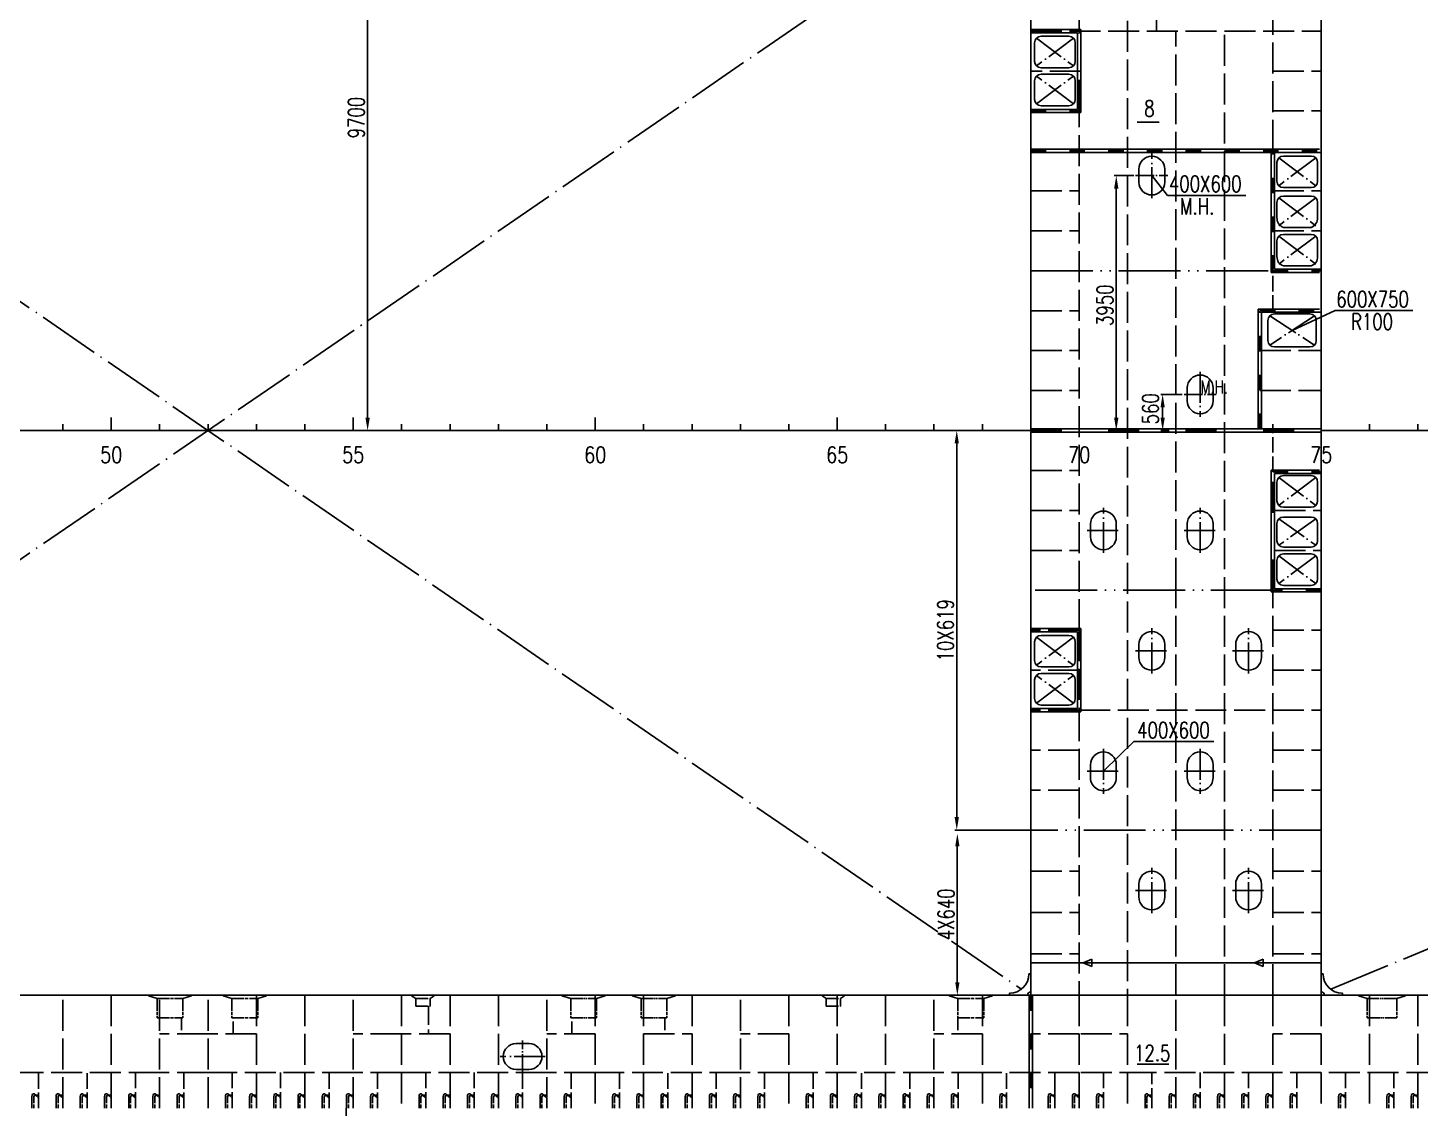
# Model space of a CAD drawing. Extents: x 415194 to 563994, y 453377 to 495577.
# Drawn here: x 459054 to 480630, y 468260 to 485000 of the extents above; entities that cross this region are included whole.
import ezdxf
from ezdxf.enums import TextEntityAlignment as Align

# ---------------------------------------------------------------- set-up
doc = ezdxf.new("R2010")
doc.units = 0
doc.header["$LTSCALE"] = 40
doc.header["$MEASUREMENT"] = 0
for name, pattern in [('ACAD_ISO02W100', [15, 12, -3]), ('ACAD_ISO03W100', [30, 12, -18]), ('ACAD_ISO04W100', [30.5, 24, -3, 0.5, -3]), ('ACAD_ISO05W100', [34, 24, -3, 0.5, -3, 0.5, -3])]:
    doc.linetypes.add(name, pattern=pattern)
doc.layers.get('0').update_dxf_attribs({"linetype": 'CONTINUOUS'})
doc.layers.get('DEFPOINTS').update_dxf_attribs({"linetype": 'CONTINUOUS'})
for name, color, linetype in [('C-CEN', 4, 'ACAD_ISO04W100'), ('C-CON', 4, 'CONTINUOUS'), ('C-DAS', 4, 'ACAD_ISO02W100'), ('FRAME', 7, 'CONTINUOUS'), ('Y-CON', 2, 'CONTINUOUS'), ('Y-DAS', 2, 'ACAD_ISO02W100'), ('Y-H', 2, 'ACAD_ISO03W100'), ('Y-PH', 2, 'ACAD_ISO05W100')]:
    doc.layers.add(name, color=color, linetype=linetype)
doc.styles.add('ROMANS', font='romans.shx', dxfattribs={"width": 0.75, "height": 250, "bigfont": 'hzdx.shx'})
doc.dimstyles.new('DM-100', dxfattribs={"dimscale": 0, "dimtxt": 250, "dimasz": 200, "dimexe": 30, "dimexo": 30, "dimgap": 50, "dimtad": 1, "dimdec": 0, "dimzin": 0, "dimdsep": 46, "dimtxsty": 'ROMANS', "dimcen": 0, "dimclrd": 1, "dimclre": 1, "dimclrt": 1, "dimadec": 0, "dimazin": 0, "dimtfac": 1, "dimtdec": 0, "dimtmove": 0, "dimatfit": 3, "dimfxl": 1, "dimtolj": 1, "dimtzin": 0, "dimarcsym": 0})

# ---------------------------------------------------------------- blocks, each defined once
blk = doc.blocks.new('*D27')
at = {"color": 1, "linetype": 'ByBlock', "transparency": 16777216}
for p, q in [((463751, 488460), (464349, 488460)), ((464319, 488260), (464319, 478960)), ((463751, 478760), (464349, 478760))]:
    blk.add_line(p, q, dxfattribs=at)
for points in [[(464286, 488260), (464353, 488260), (464319, 488460)], [(464286, 478960), (464353, 478960), (464319, 478760)]]:
    blk.add_solid(points, dxfattribs=at)
at = {"layer": 'DEFPOINTS', "color": 0, "linetype": 'ByBlock', "transparency": 16777216}
for p in [(463721, 488460), (463721, 478760), (464319, 478760)]:
    blk.add_point(p, dxfattribs=at)
at = {"color": 1, "linetype": 'ByBlock', "transparency": 16777216, "insert": (464144, 483610), "char_height": 250, "attachment_point": 5, "rotation": 90, "style": 'ROMANS'}
blk.add_mtext('\\A1;9700', dxfattribs=at)
blk = doc.blocks.new('A$C75882CA2')
at = {"layer": 'C-CON'}
for p, q in [((0, 57), (136, 114)), ((0, 57), (136, 0)), ((136, 0), (136, 114))]:
    blk.add_line(p, q, dxfattribs=at)
blk = doc.blocks.new('*D31')
at = {"color": 1, "linetype": 'ByBlock', "transparency": 16777216}
for p, q in [((476941, 479320), (476610, 479320)), ((476640, 479120), (476640, 478960)), ((476741, 478760), (476610, 478760))]:
    blk.add_line(p, q, dxfattribs=at)
for points in [[(476607, 479120), (476673, 479120), (476640, 479320)], [(476607, 478960), (476673, 478960), (476640, 478760)]]:
    blk.add_solid(points, dxfattribs=at)
at = {"layer": 'DEFPOINTS', "color": 0, "linetype": 'ByBlock', "transparency": 16777216}
for p in [(476971, 479320), (476640, 478760), (476771, 478760)]:
    blk.add_point(p, dxfattribs=at)
at = {"color": 1, "linetype": 'ByBlock', "transparency": 16777216, "insert": (476452, 479098), "char_height": 250, "attachment_point": 5, "rotation": 90, "style": 'ROMANS'}
blk.add_mtext('\\A1;560', dxfattribs=at)
blk = doc.blocks.new('*D32')
at = {"color": 1, "linetype": 'ByBlock', "transparency": 16777216}
for p, q in [((476191, 482710), (475891, 482710)), ((475921, 482510), (475921, 478960)), ((476141, 478760), (475891, 478760))]:
    blk.add_line(p, q, dxfattribs=at)
for points in [[(475888, 482510), (475955, 482510), (475921, 482710)], [(475888, 478960), (475955, 478960), (475921, 478760)]]:
    blk.add_solid(points, dxfattribs=at)
at = {"layer": 'DEFPOINTS', "color": 0, "linetype": 'ByBlock', "transparency": 16777216}
for p in [(476221, 482710), (475921, 478760), (476171, 478760)]:
    blk.add_point(p, dxfattribs=at)
at = {"color": 1, "linetype": 'ByBlock', "transparency": 16777216, "insert": (475746, 480702), "char_height": 250, "attachment_point": 5, "rotation": 90, "style": 'ROMANS'}
blk.add_mtext('\\A1;3950', dxfattribs=at)
blk = doc.blocks.new('*D34')
at = {"color": 1, "linetype": 'ByBlock', "transparency": 16777216}
for p, q in [((473458, 472316), (473458, 470210)), ((473699, 470010), (473428, 470010))]:
    blk.add_line(p, q, dxfattribs=at)
for points in [[(473425, 472316), (473492, 472316), (473458, 472516)], [(473425, 470210), (473492, 470210), (473458, 470010)]]:
    blk.add_solid(points, dxfattribs=at)
at = {"layer": 'DEFPOINTS', "color": 0, "linetype": 'ByBlock', "transparency": 16777216}
for p in [(473458, 472516), (473458, 470010), (473729, 470010)]:
    blk.add_point(p, dxfattribs=at)
at = {"color": 1, "linetype": 'ByBlock', "transparency": 16777216, "insert": (473283, 471263), "char_height": 250, "attachment_point": 5, "rotation": 90, "style": 'ROMANS'}
blk.add_mtext('\\A1;4X640', dxfattribs=at)
blk = doc.blocks.new('A$C63D31A94')
at = {"layer": 'C-CEN', "ltscale": 0.5}
for p, q in [((250, 700), (250, 0)), ((0, 350), (500, 350))]:
    blk.add_line(p, q, dxfattribs=at)
at = {"layer": 'C-CON'}
for p, q in [((50, 250), (50, 450)), ((450, 450), (450, 250))]:
    blk.add_line(p, q, dxfattribs=at)
for centre, start, end in [((250, 450), 0, 180), ((250, 250), 180, 0)]:
    blk.add_arc(centre, 200, start, end, dxfattribs=at)
blk = doc.blocks.new('A$C771200ED')
at = {"layer": 'C-CON', "linetype": 'ACAD_ISO05W100', "ltscale": 0.2}
for p, q in [((135, 350), (535, 350)), ((135, 50), (135, 350)), ((535, 50), (535, 350)), ((0, 12), (135, 50)), ((0, 12), (0, 0)), ((135, 50), (535, 50)), ((670, 12), (535, 50)), ((670, 12), (670, 0))]:
    blk.add_line(p, q, dxfattribs=at)
blk = doc.blocks.new('0')
for p, q in [((-330, -30), (-330, 0)), ((-30, -330), (0, -330))]:
    blk.add_line(p, q)
blk.add_arc((-330, -330), 300, 0, 90)

msp = doc.modelspace()

# ---------------------------------------------------------------- linework, layer by layer
for p, q in [((475371.4, 484975.4), (474596.4, 484975.4)), ((475321.4, 484925.4), (474596.4, 484925.4)), ((475186.4, 484870.4), (474756.4, 484870.4)), ((475321.4, 483737.4), (475321.4, 484925.4)), ((475371.4, 483687.4), (475371.4, 484975.4)), ((474656.4, 484770.4), (474656.4, 484481.4)), ((475286.4, 484770.4), (475286.4, 484481.4)), ((474656.4, 483892.4), (474656.4, 484181.4)), ((474756.4, 484381.4), (475186.4, 484381.4)), ((474756.4, 484281.4), (475186.4, 484281.4)), ((475286.4, 483892.4), (475286.4, 484181.4)), ((475186.4, 483792.4), (474756.4, 483792.4)), ((475321.4, 483737.4), (474596.4, 483737.4)), ((475371.4, 483687.4), (474596.4, 483687.4)), ((474596.4, 483118.4), (479071.4, 483118.4)), ((478321.4, 481211.4), (478321.4, 483118.4)), ((474596.4, 483068.4), (479096.4, 483068.4)), ((478371.4, 481261.4), (478371.4, 483068.4)), ((478411.4, 482913.4), (478411.4, 482624.4)), ((478941.4, 483013.4), (478511.4, 483013.4)), ((479041.4, 482913.4), (479041.4, 482624.4)), ((476271.4, 482810.4), (476271.4, 482610.4)), ((476713.3, 482402.8), (476471.4, 482710.4)), ((476671.4, 482610.4), (476671.4, 482810.4)), ((478511.4, 482524.4), (478941.4, 482524.4)), ((477926.6, 482402.8), (476713.3, 482402.8)), ((478411.4, 482294.4), (478411.4, 482060.4)), ((478941.4, 482394.4), (478511.4, 482394.4)), ((479041.4, 482294.4), (479041.4, 482060.4)), ((478511.4, 481905.4), (478941.4, 481905.4)), ((478411.4, 481700.4), (478411.4, 481455.4)), ((478941.4, 481800.4), (478511.4, 481800.4)), ((479041.4, 481700.4), (479041.4, 481455.4)), ((478321.4, 481211.4), (479071.4, 481211.4)), ((478371.4, 481261.4), (479096.4, 481261.4)), ((478511.4, 481311.4), (478941.4, 481311.4)), ((478121.4, 478785.4), (478121.4, 480642.4)), ((479071.4, 480642.4), (478121.4, 480642.4)), ((478171.4, 478785.4), (478171.4, 480592.4)), ((478171.4, 480592.4), (479096.4, 480592.4)), ((478921.4, 480567.4), (478371.4, 480567.4)), ((479314.7, 480619.5), (478646.4, 480311.4)), ((479314.7, 480619.5), (480518.1, 480619.5)), ((478271.4, 480467.4), (478271.4, 480155.4)), ((479021.4, 480155.4), (479021.4, 480467.4)), ((478371.4, 480055.4), (478921.4, 480055.4)), ((477021.4, 479220.4), (477021.4, 479420.4)), ((477421.4, 479420.4), (477421.4, 479220.4)), ((459596.4, 478760.4), (459596.4, 478860.4)), ((460346.4, 478760.4), (460346.4, 478960.4)), ((461096.4, 478760.4), (461096.4, 478860.4)), ((461846.4, 478760.4), (461846.4, 478860.4)), ((462596.4, 478760.4), (462596.4, 478860.4)), ((463346.4, 478760.4), (463346.4, 478860.4)), ((464096.4, 478760.4), (464096.4, 478960.4)), ((464846.4, 478760.4), (464846.4, 478860.4)), ((465596.4, 478760.4), (465596.4, 478860.4)), ((466346.4, 478760.4), (466346.4, 478860.4)), ((467096.4, 478760.4), (467096.4, 478860.4)), ((467846.4, 478760.4), (467846.4, 478960.4)), ((468596.4, 478760.4), (468596.4, 478860.4)), ((469346.4, 478760.4), (469346.4, 478860.4)), ((470096.4, 478760.4), (470096.4, 478860.4)), ((470846.4, 478760.4), (470846.4, 478860.4)), ((471596.4, 478760.4), (471596.4, 478960.4)), ((472346.4, 478760.4), (472346.4, 478860.4)), ((473096.4, 478760.4), (473096.4, 478860.4)), ((473846.4, 478760.4), (473846.4, 478860.4)), ((474596.4, 478760.4), (474596.4, 478860.4)), ((474596.4, 478785.4), (479096.4, 478785.4)), ((475346.4, 478760.4), (475346.4, 478960.4)), ((476096.4, 478760.4), (476096.4, 478860.4)), ((476846.4, 478760.4), (476846.4, 478860.4)), ((477596.4, 478760.4), (477596.4, 478860.4)), ((478346.4, 478760.4), (478346.4, 478860.4)), ((479096.4, 478760.4), (479096.4, 478960.4)), ((479846.4, 478760.4), (479846.4, 478860.4)), ((480596.4, 478760.4), (480596.4, 478860.4)), ((449096.4, 478760.4), (474596.4, 478760.4)), ((474596.4, 478735.4), (479096.4, 478735.4)), ((479096.4, 478760.4), (521096.4, 478760.4)), ((478321.4, 476259.4), (478321.4, 478144.9)), ((478321.4, 478144.9), (479071.4, 478144.9)), ((478371.4, 476309.4), (478371.4, 478094.9)), ((478371.4, 478094.9), (479096.4, 478094.9)), ((478411.4, 477961.4), (478411.4, 477671.8)), ((478941.4, 478061.4), (478511.4, 478061.4)), ((479041.4, 477961.4), (479041.4, 477671.8)), ((478511.4, 477571.8), (478941.4, 477571.8)), ((478411.4, 477320.4), (478411.4, 477053.4)), ((478941.4, 477420.4), (478511.4, 477420.4)), ((479041.4, 477320.4), (479041.4, 477053.4)), ((478511.4, 476953.4), (478941.4, 476953.4)), ((478941.4, 476848.4), (478511.4, 476848.4)), ((478411.4, 476748.4), (478411.4, 476459.4)), ((479041.4, 476748.4), (479041.4, 476459.4)), ((479096.4, 476259.4), (478321.4, 476259.4)), ((479096.4, 476309.4), (478371.4, 476309.4)), ((478511.4, 476359.4), (478941.4, 476359.4)), ((475371.4, 475690.4), (474596.4, 475690.4)), ((475321.4, 475640.4), (474596.4, 475640.4)), ((475186.4, 475585.4), (474756.4, 475585.4)), ((475321.4, 475640.4), (475321.4, 474452.4)), ((475371.4, 474402.4), (475371.4, 475690.4)), ((474656.4, 475485.4), (474656.4, 475196.4)), ((475286.4, 475485.4), (475286.4, 475196.4)), ((474656.4, 474607.4), (474656.4, 474896.4)), ((474756.4, 475096.4), (475186.4, 475096.4)), ((474756.4, 474996.4), (475186.4, 474996.4)), ((475286.4, 474607.4), (475286.4, 474896.4)), ((475186.4, 474507.4), (474756.4, 474507.4)), ((475321.4, 474452.4), (474596.4, 474452.4)), ((474596.4, 474402.4), (475371.4, 474402.4)), ((476192.8, 473942), (475721.4, 473479.9)), ((476192.8, 473942), (477432, 473942)), ((474571.4, 470010.4), (474571.4, 468260.4)), ((474621.4, 470010.4), (474621.4, 468260.4)), ((466821.4, 469260.4), (466621.4, 469260.4)), ((466621.4, 468860.4), (466821.4, 468860.4)), ((459116.4, 468442.3), (459116.4, 468260.4)), ((459491.4, 468442.3), (459491.4, 468260.4)), ((459866.4, 468442.3), (459866.4, 468260.4)), ((460241.4, 468442.3), (460241.4, 468260.4)), ((460616.4, 468442.3), (460616.4, 468260.4)), ((460991.4, 468442.3), (460991.4, 468260.4)), ((461366.4, 468442.3), (461366.4, 468260.4)), ((462116.4, 468442.3), (462116.4, 468260.4)), ((462491.4, 468442.3), (462491.4, 468260.4)), ((462866.4, 468442.3), (462866.4, 468260.4)), ((463241.4, 468442.3), (463241.4, 468260.4)), ((463616.4, 468442.3), (463616.4, 468260.4)), ((463991.4, 468442.3), (463991.4, 468260.4)), ((464366.4, 468442.3), (464366.4, 468260.4)), ((465116.4, 468442.3), (465116.4, 468260.4)), ((465491.4, 468442.3), (465491.4, 468260.4)), ((465866.4, 468442.3), (465866.4, 468260.4)), ((466241.4, 468442.3), (466241.4, 468260.4)), ((466616.4, 468442.3), (466616.4, 468260.4)), ((466991.4, 468442.3), (466991.4, 468260.4)), ((467366.4, 468442.3), (467366.4, 468260.4)), ((468116.4, 468442.3), (468116.4, 468260.4)), ((468491.4, 468442.3), (468491.4, 468260.4)), ((468866.4, 468442.3), (468866.4, 468260.4)), ((469241.4, 468442.3), (469241.4, 468260.4)), ((469616.4, 468442.3), (469616.4, 468260.4)), ((469991.4, 468442.3), (469991.4, 468260.4)), ((470366.4, 468442.3), (470366.4, 468260.4)), ((471116.4, 468442.3), (471116.4, 468260.4)), ((471491.4, 468442.3), (471491.4, 468260.4)), ((471866.4, 468442.3), (471866.4, 468260.4)), ((472241.4, 468442.3), (472241.4, 468260.4)), ((472616.4, 468442.3), (472616.4, 468260.4)), ((472991.4, 468442.3), (472991.4, 468260.4)), ((473366.4, 468442.3), (473366.4, 468260.4)), ((474116.4, 468442.3), (474116.4, 468260.4)), ((474866.4, 468442.3), (474866.4, 468260.4)), ((475241.4, 468442.3), (475241.4, 468260.4)), ((475616.4, 468442.3), (475616.4, 468260.4)), ((476366.4, 468442.3), (476366.4, 468260.4)), ((476741.4, 468442.3), (476741.4, 468260.4)), ((477116.4, 468442.3), (477116.4, 468260.4)), ((477491.4, 468442.3), (477491.4, 468260.4)), ((477866.4, 468442.3), (477866.4, 468260.4)), ((478241.4, 468442.3), (478241.4, 468260.4)), ((478616.4, 468442.3), (478616.4, 468260.4)), ((479366.4, 468442.3), (479366.4, 468260.4)), ((480116.4, 468442.3), (480116.4, 468260.4)), ((480491.4, 468442.3), (480491.4, 468260.4)), ((463985.7, 468260.4), (463985.7, 465311.4))]:
    msp.add_line(p, q)
at = {"color": 1, "linetype": 'ByBlock'}
for p, q in [((473449.2, 478560.4), (473449.2, 472770.4)), ((474591.4, 472570.4), (473419.2, 472570.4))]:
    msp.add_line(p, q, dxfattribs=at)
at = {"color": 1}
msp.add_line((474596.4, 470510.4), (479096.4, 470510.4), dxfattribs=at)
for centre, radius, start, end in [((474756.4, 484770.4), 100, 90, 180), ((475186.4, 484770.4), 100, 0, 90), ((474756.4, 484481.4), 100, 180, 270), ((475186.4, 484481.4), 100, 270, 360), ((474756.4, 484181.4), 100, 90, 180), ((475186.4, 484181.4), 100, 0, 90), ((474756.4, 483892.4), 100, 180, 270), ((475186.4, 483892.4), 100, 270, 0), ((476471.4, 482810.4), 200, 360, 180), ((478511.4, 482913.4), 100, 90, 180), ((478941.4, 482913.4), 100, 0, 90), ((476471.4, 482610.4), 200, 180, 360), ((478511.4, 482624.4), 100, 180, 270), ((478941.4, 482624.4), 100, 270, 360), ((478511.4, 482294.4), 100, 90, 180), ((478941.4, 482294.4), 100, 0, 90), ((478571.1, 482053.6), 159.9, 177.59191, 248.06517), ((478881.7, 482053.6), 159.9, 291.93483, 2.40809), ((478511.4, 481700.4), 100, 90, 180), ((478941.4, 481700.4), 100, 0, 90), ((478557.1, 481449.8), 145.8, 177.82578, 251.72988), ((478895.7, 481449.8), 145.8, 288.27012, 2.17422), ((478371.4, 480467.4), 100, 90, 180), ((478921.4, 480467.4), 100, 0, 90), ((478371.4, 480155.4), 100, 180, 270), ((478921.4, 480155.4), 100, 270, 0), ((477221.4, 479420.4), 200, 0, 180), ((477221.4, 479220.4), 200, 180, 0), ((478511.4, 477961.4), 100, 90, 180), ((478941.4, 477961.4), 100, 0, 90), ((478511.4, 477671.8), 100, 180, 270), ((478941.4, 477671.8), 100, 270, 360), ((478511.4, 477320.4), 100, 90, 180), ((478941.4, 477320.4), 100, 0, 90), ((478511.4, 477053.4), 100, 180, 270), ((478511.4, 476748.4), 100, 90, 180), ((478941.4, 477053.4), 100, 270, 360), ((478941.4, 476748.4), 100, 0, 90), ((478511.4, 476459.4), 100, 180, 270), ((478941.4, 476459.4), 100, 270, 360), ((474756.4, 475485.4), 100, 90, 180), ((475186.4, 475485.4), 100, 0, 90), ((474756.4, 475196.4), 100, 180, 270), ((475186.4, 475196.4), 100, 270, 0), ((474756.4, 474896.4), 100, 90, 180), ((475186.4, 474896.4), 100, 0, 90), ((474756.4, 474607.4), 100, 180, 270), ((475186.4, 474607.4), 100, 270, 0), ((474596.4, 470010.4), 50, 90, 180), ((479096.4, 470010.4), 50, 0, 90), ((466621.4, 469060.4), 200, 90, 270), ((466821.4, 469060.4), 200, 270, 90), ((459166.4, 468442.3), 50, 139.69951, 180), ((459147.3, 468458.4), 25, 4.37837, 139.69951), ((459171.4, 468435.4), 25, 90, 180), ((459541.4, 468442.3), 50, 139.69951, 180), ((459522.3, 468458.4), 25, 4.37837, 139.69951), ((459546.4, 468435.4), 25, 90, 180), ((459916.4, 468442.3), 50, 139.69951, 180), ((459897.3, 468458.4), 25, 4.37837, 139.69951), ((459921.4, 468435.4), 25, 90, 180), ((460291.4, 468442.3), 50, 139.69951, 180), ((460272.3, 468458.4), 25, 4.37837, 139.69951), ((460296.4, 468435.4), 25, 90, 180), ((460666.4, 468442.3), 50, 139.69951, 180), ((460647.3, 468458.4), 25, 4.37837, 139.69951), ((460671.4, 468435.4), 25, 90, 180), ((461041.4, 468442.3), 50, 139.69951, 180), ((461022.3, 468458.4), 25, 4.37837, 139.69951), ((461046.4, 468435.4), 25, 90, 180), ((461416.4, 468442.3), 50, 139.69951, 180), ((461397.3, 468458.4), 25, 4.37837, 139.69951), ((461421.4, 468435.4), 25, 90, 180), ((462166.4, 468442.3), 50, 139.69951, 180), ((462147.3, 468458.4), 25, 4.37837, 139.69951), ((462171.4, 468435.4), 25, 90, 180), ((462541.4, 468442.3), 50, 139.69951, 180), ((462522.3, 468458.4), 25, 4.37837, 139.69951), ((462546.4, 468435.4), 25, 90, 180), ((462916.4, 468442.3), 50, 139.69951, 180), ((462897.3, 468458.4), 25, 4.37837, 139.69951), ((462921.4, 468435.4), 25, 90, 180), ((463291.4, 468442.3), 50, 139.69951, 180), ((463272.3, 468458.4), 25, 4.37837, 139.69951), ((463296.4, 468435.4), 25, 90, 180), ((463666.4, 468442.3), 50, 139.69951, 180), ((463647.3, 468458.4), 25, 4.37837, 139.69951), ((463671.4, 468435.4), 25, 90, 180), ((464041.4, 468442.3), 50, 139.69951, 180), ((464022.3, 468458.4), 25, 4.37837, 139.69951), ((464046.4, 468435.4), 25, 90, 180), ((464416.4, 468442.3), 50, 139.69951, 180), ((464397.3, 468458.4), 25, 4.37837, 139.69951), ((464421.4, 468435.4), 25, 90, 180), ((465166.4, 468442.3), 50, 139.69951, 180), ((465147.3, 468458.4), 25, 4.37837, 139.69951), ((465171.4, 468435.4), 25, 90, 180), ((465541.4, 468442.3), 50, 139.69951, 180), ((465522.3, 468458.4), 25, 4.37837, 139.69951), ((465546.4, 468435.4), 25, 90, 180), ((465916.4, 468442.3), 50, 139.69951, 180), ((465897.3, 468458.4), 25, 4.37837, 139.69951), ((465921.4, 468435.4), 25, 90, 180), ((466291.4, 468442.3), 50, 139.69951, 180), ((466272.3, 468458.4), 25, 4.37837, 139.69951), ((466296.4, 468435.4), 25, 90, 180), ((466666.4, 468442.3), 50, 139.69951, 180), ((466647.3, 468458.4), 25, 4.37837, 139.69951), ((466671.4, 468435.4), 25, 90, 180), ((467041.4, 468442.3), 50, 139.69951, 180), ((467022.3, 468458.4), 25, 4.37837, 139.69951), ((467046.4, 468435.4), 25, 90, 180), ((467416.4, 468442.3), 50, 139.69951, 180), ((467397.3, 468458.4), 25, 4.37837, 139.69951), ((467421.4, 468435.4), 25, 90, 180), ((468166.4, 468442.3), 50, 139.69951, 180), ((468147.3, 468458.4), 25, 4.37837, 139.69951), ((468171.4, 468435.4), 25, 90, 180), ((468541.4, 468442.3), 50, 139.69951, 180), ((468522.3, 468458.4), 25, 4.37837, 139.69951), ((468546.4, 468435.4), 25, 90, 180), ((468916.4, 468442.3), 50, 139.69951, 180), ((468897.3, 468458.4), 25, 4.37837, 139.69951), ((468921.4, 468435.4), 25, 90, 180), ((469291.4, 468442.3), 50, 139.69951, 180), ((469272.3, 468458.4), 25, 4.37837, 139.69951), ((469296.4, 468435.4), 25, 90, 180), ((469666.4, 468442.3), 50, 139.69951, 180), ((469647.3, 468458.4), 25, 4.37837, 139.69951), ((469671.4, 468435.4), 25, 90, 180), ((470041.4, 468442.3), 50, 139.69951, 180), ((470022.3, 468458.4), 25, 4.37837, 139.69951), ((470046.4, 468435.4), 25, 90, 180), ((470416.4, 468442.3), 50, 139.69951, 180), ((470397.3, 468458.4), 25, 4.37837, 139.69951), ((470421.4, 468435.4), 25, 90, 180), ((471166.4, 468442.3), 50, 139.69951, 180), ((471147.3, 468458.4), 25, 4.37837, 139.69951), ((471171.4, 468435.4), 25, 90, 180), ((471541.4, 468442.3), 50, 139.69951, 180), ((471522.3, 468458.4), 25, 4.37837, 139.69951), ((471546.4, 468435.4), 25, 90, 180), ((471916.4, 468442.3), 50, 139.69951, 180), ((471897.3, 468458.4), 25, 4.37837, 139.69951), ((471921.4, 468435.4), 25, 90, 180), ((472291.4, 468442.3), 50, 139.69951, 180), ((472272.3, 468458.4), 25, 4.37837, 139.69951), ((472296.4, 468435.4), 25, 90, 180), ((472666.4, 468442.3), 50, 139.69951, 180), ((472647.3, 468458.4), 25, 4.37837, 139.69951), ((472671.4, 468435.4), 25, 90, 180), ((473041.4, 468442.3), 50, 139.69951, 180), ((473022.3, 468458.4), 25, 4.37837, 139.69951), ((473046.4, 468435.4), 25, 90, 180), ((473416.4, 468442.3), 50, 139.69951, 180), ((473397.3, 468458.4), 25, 4.37837, 139.69951), ((473421.4, 468435.4), 25, 90, 180), ((474166.4, 468442.3), 50, 139.69951, 180), ((474147.3, 468458.4), 25, 4.37837, 139.69951), ((474171.4, 468435.4), 25, 90, 180), ((474916.4, 468442.3), 50, 139.69951, 180), ((474897.3, 468458.4), 25, 4.37837, 139.69951), ((474921.4, 468435.4), 25, 90, 180), ((475291.4, 468442.3), 50, 139.69951, 180), ((475272.3, 468458.4), 25, 4.37837, 139.69951), ((475296.4, 468435.4), 25, 90, 180), ((475666.4, 468442.3), 50, 139.69951, 180), ((475647.3, 468458.4), 25, 4.37837, 139.69951), ((475671.4, 468435.4), 25, 90, 180), ((476416.4, 468442.3), 50, 139.69951, 180), ((476397.3, 468458.4), 25, 4.37837, 139.69951), ((476421.4, 468435.4), 25, 90, 180), ((476791.4, 468442.3), 50, 139.69951, 180), ((476772.3, 468458.4), 25, 4.37837, 139.69951), ((476796.4, 468435.4), 25, 90, 180), ((477166.4, 468442.3), 50, 139.69951, 180), ((477147.3, 468458.4), 25, 4.37837, 139.69951), ((477171.4, 468435.4), 25, 90, 180), ((477541.4, 468442.3), 50, 139.69951, 180), ((477522.3, 468458.4), 25, 4.37837, 139.69951), ((477546.4, 468435.4), 25, 90, 180), ((477916.4, 468442.3), 50, 139.69951, 180), ((477897.3, 468458.4), 25, 4.37837, 139.69951), ((477921.4, 468435.4), 25, 90, 180), ((478291.4, 468442.3), 50, 139.69951, 180), ((478272.3, 468458.4), 25, 4.37837, 139.69951), ((478296.4, 468435.4), 25, 90, 180), ((478666.4, 468442.3), 50, 139.69951, 180), ((478647.3, 468458.4), 25, 4.37837, 139.69951), ((478671.4, 468435.4), 25, 90, 180), ((479416.4, 468442.3), 50, 139.69951, 180), ((479397.3, 468458.4), 25, 4.37837, 139.69951), ((479421.4, 468435.4), 25, 90, 180), ((480166.4, 468442.3), 50, 139.69951, 180), ((480147.3, 468458.4), 25, 4.37837, 139.69951), ((480171.4, 468435.4), 25, 90, 180), ((480541.4, 468442.3), 50, 139.69951, 180), ((480522.3, 468458.4), 25, 4.37837, 139.69951), ((480546.4, 468435.4), 25, 90, 180)]:
    msp.add_arc(centre, radius, start, end)
at = {"color": 1, "linetype": 'ByBlock'}
for points in [[(473415.8, 478560.4), (473482.5, 478560.4), (473449.2, 478760.4)], [(473415.8, 472770.4), (473482.5, 472770.4), (473449.2, 472570.4)]]:
    msp.add_solid(points, dxfattribs=at)
at = {"layer": 'C-CEN'}
for p, q in [((449234.3, 487422.5), (474458.5, 470098.2)), ((449242.1, 470103.6), (474450.7, 487417.1)), ((479243.9, 470102.2), (520948.9, 487418.5))]:
    msp.add_line(p, q, dxfattribs=at)
at = {"layer": 'C-CEN', "ltscale": 0.5}
for p, q in [((474685.7, 484841.1), (475257.1, 484410.6)), ((475257.1, 484841.1), (474685.7, 484410.6)), ((475257.1, 483821.6), (474685.7, 484252.1)), ((474685.7, 483821.6), (475257.1, 484252.1)), ((476471.4, 482360.4), (476471.4, 483060.4)), ((478440.7, 482984.1), (479012.1, 482553.6)), ((479012.1, 482984.1), (478440.7, 482553.6)), ((478440.7, 482365.1), (479012.1, 481934.6)), ((479012.1, 482365.1), (478440.7, 481934.6)), ((479012.1, 481771.1), (478440.7, 481340.6)), ((478440.7, 481771.1), (479012.1, 481340.6)), ((478992.1, 480538.1), (478300.7, 480084.6)), ((478300.7, 480538.1), (478992.1, 480084.6)), ((477221.4, 479670.4), (477221.4, 478970.4)), ((478440.7, 478032.1), (479012.1, 477601.1)), ((479012.1, 478032.1), (478440.7, 477601.1)), ((478440.7, 477391.1), (479012.1, 476982.6)), ((479012.1, 477391.1), (478440.7, 476982.6)), ((478440.7, 476819.1), (479012.1, 476388.6)), ((479012.1, 476819.1), (478440.7, 476388.6)), ((475257.1, 475556.1), (474685.7, 475125.6)), ((474685.7, 475556.1), (475257.1, 475125.6)), ((474685.7, 474536.6), (475257.1, 474967.1)), ((475257.1, 474536.6), (474685.7, 474967.1)), ((467071.4, 469060.4), (466371.4, 469060.4))]:
    msp.add_line(p, q, dxfattribs=at)
at = {"layer": 'C-CEN', "ltscale": 0.3}
for p, q in [((476221.4, 482710.4), (476721.4, 482710.4)), ((476971.4, 479320.4), (477471.4, 479320.4)), ((466721.4, 468810.4), (466721.4, 469310.4))]:
    msp.add_line(p, q, dxfattribs=at)
at = {"layer": 'C-CON'}
for p, q in [((476245.8, 483540.7), (476585.2, 483540.7)), ((476245.8, 468943), (476736.7, 468943))]:
    msp.add_line(p, q, dxfattribs=at)
at = {"layer": 'C-CON', "linetype": 'ACAD_ISO05W100', "ltscale": 0.2}
for p, q in [((465001.4, 470010.4), (465001.4, 469998.4)), ((465066.4, 469960.4), (465001.4, 469998.4)), ((465066.4, 469960.4), (465286.4, 469960.4)), ((465066.4, 469960.4), (465066.4, 469840.4)), ((465066.4, 469960.4), (465286.4, 469960.4)), ((465286.4, 469960.4), (465351.4, 469998.4)), ((465286.4, 469960.4), (465286.4, 469840.4)), ((465351.4, 470010.4), (465351.4, 469998.4)), ((471361.4, 470010.4), (471361.4, 469998.4)), ((471426.4, 469960.4), (471361.4, 469998.4)), ((471426.4, 469960.4), (471646.4, 469960.4)), ((471426.4, 469960.4), (471426.4, 469840.4)), ((471426.4, 469960.4), (471646.4, 469960.4)), ((471646.4, 469960.4), (471711.4, 469998.4)), ((471646.4, 469960.4), (471646.4, 469840.4)), ((471711.4, 470010.4), (471711.4, 469998.4)), ((473331.4, 469998.4), (473331.4, 470010.4)), ((473331.4, 469998.4), (473466.4, 469960.4)), ((473466.4, 469960.4), (473866.4, 469960.4)), ((473466.4, 469960.4), (473466.4, 469660.4)), ((474001.4, 469998.4), (473866.4, 469960.4)), ((473866.4, 469960.4), (473866.4, 469660.4)), ((474001.4, 469998.4), (474001.4, 470010.4)), ((479676.4, 469998.4), (479676.4, 470010.4)), ((479811.4, 469960.4), (479676.4, 469998.4)), ((479811.4, 469960.4), (479811.4, 469660.4)), ((480266.4, 469960.4), (479811.4, 469960.4)), ((480266.4, 469960.4), (480401.4, 469998.4)), ((480266.4, 469960.4), (480266.4, 469660.4)), ((480401.4, 469998.4), (480401.4, 470010.4)), ((465066.4, 469840.4), (465286.4, 469840.4)), ((471426.4, 469840.4), (471646.4, 469840.4)), ((473466.4, 469660.4), (473866.4, 469660.4)), ((479811.4, 469660.4), (480266.4, 469660.4))]:
    msp.add_line(p, q, dxfattribs=at)
at = {"layer": 'C-DAS'}
for p, q in [((475346.4, 484950.4), (475346.4, 487510.4)), ((476096.4, 487510.4), (476096.4, 470010.4)), ((478346.4, 483093.4), (478346.4, 487510.4)), ((476546.4, 485825.4), (476546.4, 484950.4)), ((476846.4, 476309.4), (476846.4, 484950.4)), ((477596.4, 470010.4), (477596.4, 484950.4)), ((475346.4, 476259.4), (475346.4, 483712.4)), ((475346.4, 475665.4), (475346.4, 476259.4)), ((476846.4, 470010.4), (476846.4, 476309.4)), ((478346.4, 470010.4), (478346.4, 476259.4)), ((475346.4, 474427.4), (475346.4, 470010.4)), ((459596.4, 468260.4), (459596.4, 470010.4)), ((460346.4, 470010.4), (460346.4, 468260.4)), ((461096.4, 468260.4), (461096.4, 470010.4)), ((462596.4, 470010.4), (462596.4, 468260.4)), ((463346.4, 470010.4), (463346.4, 468260.4)), ((464096.4, 468260.4), (464096.4, 470010.4)), ((465596.4, 470010.4), (465596.4, 468260.4)), ((466346.4, 470010.4), (466346.4, 468260.4)), ((467096.4, 468260.4), (467096.4, 470010.4)), ((468596.4, 470010.4), (468596.4, 468260.4)), ((469346.4, 470010.4), (469346.4, 468260.4)), ((470096.4, 468260.4), (470096.4, 470010.4)), ((471596.4, 470010.4), (471596.4, 468260.4)), ((472346.4, 470010.4), (472346.4, 468260.4)), ((473096.4, 468260.4), (473096.4, 470010.4)), ((475346.4, 470010.4), (475346.4, 468260.4)), ((476846.4, 468260.4), (476846.4, 470010.4)), ((477596.4, 470010.4), (477596.4, 468260.4)), ((478346.4, 470010.4), (478346.4, 468260.4)), ((480596.4, 470010.4), (480596.4, 468260.4)), ((462596.4, 469410.4), (461846.4, 469410.4)), ((465596.4, 469410.4), (464846.4, 469410.4)), ((468596.4, 469410.4), (469346.4, 469410.4)), ((461096.4, 468810.4), (458846.4, 468810.4)), ((464096.4, 468810.4), (461846.4, 468810.4)), ((467096.4, 468810.4), (464846.4, 468810.4)), ((470096.4, 468810.4), (467846.4, 468810.4)), ((473096.4, 468810.4), (470846.4, 468810.4)), ((475346.4, 468810.4), (473846.4, 468810.4)), ((478346.4, 468810.4), (476096.4, 468810.4)), ((476846.4, 468740.4), (476846.4, 468310.4)), ((482096.4, 468810.4), (479096.4, 468810.4))]:
    msp.add_line(p, q, dxfattribs=at)
at = {"layer": 'C-DAS', "ltscale": 0.2}
for p, q in [((459146.4, 468435.4), (459146.4, 468260.4)), ((459521.4, 468435.4), (459521.4, 468260.4)), ((459896.4, 468435.4), (459896.4, 468260.4)), ((460271.4, 468435.4), (460271.4, 468260.4)), ((460646.4, 468435.4), (460646.4, 468260.4)), ((461021.4, 468435.4), (461021.4, 468260.4)), ((461396.4, 468435.4), (461396.4, 468260.4)), ((462146.4, 468435.4), (462146.4, 468260.4)), ((462521.4, 468435.4), (462521.4, 468260.4)), ((462896.4, 468435.4), (462896.4, 468260.4)), ((463271.4, 468435.4), (463271.4, 468260.4)), ((463646.4, 468435.4), (463646.4, 468260.4)), ((464021.4, 468435.4), (464021.4, 468260.4)), ((464396.4, 468435.4), (464396.4, 468260.4)), ((465146.4, 468435.4), (465146.4, 468260.4)), ((465521.4, 468435.4), (465521.4, 468260.4)), ((465896.4, 468435.4), (465896.4, 468260.4)), ((466271.4, 468435.4), (466271.4, 468260.4)), ((466646.4, 468435.4), (466646.4, 468260.4)), ((467021.4, 468435.4), (467021.4, 468260.4)), ((467396.4, 468435.4), (467396.4, 468260.4)), ((468146.4, 468435.4), (468146.4, 468260.4)), ((468521.4, 468435.4), (468521.4, 468260.4)), ((468896.4, 468435.4), (468896.4, 468260.4)), ((469271.4, 468435.4), (469271.4, 468260.4)), ((469646.4, 468435.4), (469646.4, 468260.4)), ((470021.4, 468435.4), (470021.4, 468260.4)), ((470396.4, 468435.4), (470396.4, 468260.4)), ((471146.4, 468435.4), (471146.4, 468260.4)), ((471521.4, 468435.4), (471521.4, 468260.4)), ((471896.4, 468435.4), (471896.4, 468260.4)), ((472271.4, 468435.4), (472271.4, 468260.4)), ((472646.4, 468435.4), (472646.4, 468260.4)), ((473021.4, 468435.4), (473021.4, 468260.4)), ((473396.4, 468435.4), (473396.4, 468260.4)), ((474146.4, 468435.4), (474146.4, 468260.4)), ((474896.4, 468435.4), (474896.4, 468260.4)), ((475271.4, 468435.4), (475271.4, 468260.4)), ((475646.4, 468435.4), (475646.4, 468260.4)), ((476396.4, 468435.4), (476396.4, 468260.4)), ((476771.4, 468435.4), (476771.4, 468260.4)), ((477146.4, 468435.4), (477146.4, 468260.4)), ((477521.4, 468435.4), (477521.4, 468260.4)), ((477896.4, 468435.4), (477896.4, 468260.4)), ((478271.4, 468435.4), (478271.4, 468260.4)), ((478646.4, 468435.4), (478646.4, 468260.4)), ((479396.4, 468435.4), (479396.4, 468260.4)), ((480146.4, 468435.4), (480146.4, 468260.4)), ((480521.4, 468435.4), (480521.4, 468260.4))]:
    msp.add_line(p, q, dxfattribs=at)
at = {"layer": 'DEFPOINTS', "color": 0, "linetype": 'ByBlock'}
for p in [(473449.2, 472570.4), (474621.4, 472570.4)]:
    msp.add_point(p, dxfattribs=at)
at = {"layer": 'Y-CON'}
for p, q in [((474596.4, 487510.4), (474596.4, 470010.4)), ((479096.4, 470010.4), (479096.4, 487510.4)), ((449096.4, 470010.4), (521096.4, 470010.4))]:
    msp.add_line(p, q, dxfattribs=at)
for points in [[(459221.4, 468260.4), (459221.4, 468460.4), (459171.4, 468460.4), (459221.4, 468420.4)], [(459596.4, 468260.4), (459596.4, 468460.4), (459546.4, 468460.4), (459596.4, 468420.4)], [(459971.4, 468260.4), (459971.4, 468460.4), (459921.4, 468460.4), (459971.4, 468420.4)], [(460346.4, 468260.4), (460346.4, 468460.4), (460296.4, 468460.4), (460346.4, 468420.4)], [(460721.4, 468260.4), (460721.4, 468460.4), (460671.4, 468460.4), (460721.4, 468420.4)], [(461096.4, 468260.4), (461096.4, 468460.4), (461046.4, 468460.4), (461096.4, 468420.4)], [(461471.4, 468260.4), (461471.4, 468460.4), (461421.4, 468460.4), (461471.4, 468420.4)], [(462221.4, 468260.4), (462221.4, 468460.4), (462171.4, 468460.4), (462221.4, 468420.4)], [(462596.4, 468260.4), (462596.4, 468460.4), (462546.4, 468460.4), (462596.4, 468420.4)], [(462971.4, 468260.4), (462971.4, 468460.4), (462921.4, 468460.4), (462971.4, 468420.4)], [(463346.4, 468260.4), (463346.4, 468460.4), (463296.4, 468460.4), (463346.4, 468420.4)], [(463721.4, 468260.4), (463721.4, 468460.4), (463671.4, 468460.4), (463721.4, 468420.4)], [(464096.4, 468260.4), (464096.4, 468460.4), (464046.4, 468460.4), (464096.4, 468420.4)], [(464471.4, 468260.4), (464471.4, 468460.4), (464421.4, 468460.4), (464471.4, 468420.4)], [(465221.4, 468260.4), (465221.4, 468460.4), (465171.4, 468460.4), (465221.4, 468420.4)], [(465596.4, 468260.4), (465596.4, 468460.4), (465546.4, 468460.4), (465596.4, 468420.4)], [(465971.4, 468260.4), (465971.4, 468460.4), (465921.4, 468460.4), (465971.4, 468420.4)], [(466346.4, 468260.4), (466346.4, 468460.4), (466296.4, 468460.4), (466346.4, 468420.4)], [(466721.4, 468260.4), (466721.4, 468460.4), (466671.4, 468460.4), (466721.4, 468420.4)], [(467096.4, 468260.4), (467096.4, 468460.4), (467046.4, 468460.4), (467096.4, 468420.4)], [(467471.4, 468260.4), (467471.4, 468460.4), (467421.4, 468460.4), (467471.4, 468420.4)], [(468221.4, 468260.4), (468221.4, 468460.4), (468171.4, 468460.4), (468221.4, 468420.4)], [(468596.4, 468260.4), (468596.4, 468460.4), (468546.4, 468460.4), (468596.4, 468420.4)], [(468971.4, 468260.4), (468971.4, 468460.4), (468921.4, 468460.4), (468971.4, 468420.4)], [(469346.4, 468260.4), (469346.4, 468460.4), (469296.4, 468460.4), (469346.4, 468420.4)], [(469721.4, 468260.4), (469721.4, 468460.4), (469671.4, 468460.4), (469721.4, 468420.4)], [(470096.4, 468260.4), (470096.4, 468460.4), (470046.4, 468460.4), (470096.4, 468420.4)], [(470471.4, 468260.4), (470471.4, 468460.4), (470421.4, 468460.4), (470471.4, 468420.4)], [(471221.4, 468260.4), (471221.4, 468460.4), (471171.4, 468460.4), (471221.4, 468420.4)], [(471596.4, 468260.4), (471596.4, 468460.4), (471546.4, 468460.4), (471596.4, 468420.4)], [(471971.4, 468260.4), (471971.4, 468460.4), (471921.4, 468460.4), (471971.4, 468420.4)], [(472346.4, 468260.4), (472346.4, 468460.4), (472296.4, 468460.4), (472346.4, 468420.4)], [(472721.4, 468260.4), (472721.4, 468460.4), (472671.4, 468460.4), (472721.4, 468420.4)], [(473096.4, 468260.4), (473096.4, 468460.4), (473046.4, 468460.4), (473096.4, 468420.4)], [(473471.4, 468260.4), (473471.4, 468460.4), (473421.4, 468460.4), (473471.4, 468420.4)], [(474221.4, 468260.4), (474221.4, 468460.4), (474171.4, 468460.4), (474221.4, 468420.4)], [(474971.4, 468260.4), (474971.4, 468460.4), (474921.4, 468460.4), (474971.4, 468420.4)], [(475346.4, 468260.4), (475346.4, 468460.4), (475296.4, 468460.4), (475346.4, 468420.4)], [(475721.4, 468260.4), (475721.4, 468460.4), (475671.4, 468460.4), (475721.4, 468420.4)], [(476471.4, 468260.4), (476471.4, 468460.4), (476421.4, 468460.4), (476471.4, 468420.4)], [(476846.4, 468260.4), (476846.4, 468460.4), (476796.4, 468460.4), (476846.4, 468420.4)], [(477221.4, 468260.4), (477221.4, 468460.4), (477171.4, 468460.4), (477221.4, 468420.4)], [(477596.4, 468260.4), (477596.4, 468460.4), (477546.4, 468460.4), (477596.4, 468420.4)], [(477971.4, 468260.4), (477971.4, 468460.4), (477921.4, 468460.4), (477971.4, 468420.4)], [(478346.4, 468260.4), (478346.4, 468460.4), (478296.4, 468460.4), (478346.4, 468420.4)], [(478721.4, 468260.4), (478721.4, 468460.4), (478671.4, 468460.4), (478721.4, 468420.4)], [(479471.4, 468260.4), (479471.4, 468460.4), (479421.4, 468460.4), (479471.4, 468420.4)], [(480221.4, 468260.4), (480221.4, 468460.4), (480171.4, 468460.4), (480221.4, 468420.4)], [(480596.4, 468260.4), (480596.4, 468460.4), (480546.4, 468460.4), (480596.4, 468420.4)]]:
    msp.add_lwpolyline(points, dxfattribs=at)
at = {"layer": 'Y-DAS'}
for p, q in [((474596.4, 484950.4), (479096.4, 484950.4)), ((475371.4, 484331.4), (474596.4, 484331.4)), ((478346.4, 484331.4), (479096.4, 484331.4)), ((478346.4, 483712.4), (479096.4, 483712.4)), ((474596.4, 482474.4), (475346.4, 482474.4)), ((478346.4, 482474.4), (479096.4, 482474.4)), ((474596.4, 481855.4), (475346.4, 481855.4)), ((478346.4, 481855.4), (479096.4, 481855.4)), ((474596.4, 480617.4), (475346.4, 480617.4)), ((474596.4, 479998.4), (475346.4, 479998.4)), ((478146.4, 479998.4), (479096.4, 479998.4)), ((474596.4, 479379.4), (475346.4, 479379.4)), ((478146.4, 479379.4), (479096.4, 479379.4)), ((474596.4, 478141.4), (475346.4, 478141.4)), ((474596.4, 477521.8), (475346.4, 477521.8)), ((478371.4, 477521.8), (479096.4, 477521.8)), ((474596.4, 476903.4), (475346.4, 476903.4)), ((478371.4, 476903.4), (479096.4, 476903.4)), ((475346.4, 475665.4), (474596.4, 475665.4)), ((475346.4, 475665.4), (475346.4, 475665.4)), ((475346.4, 475665.4), (475346.4, 474427.4)), ((478346.4, 475665.4), (479096.4, 475665.4)), ((475346.4, 475046.4), (474596.4, 475046.4)), ((478346.4, 475046.4), (479096.4, 475046.4)), ((475346.4, 474427.4), (474596.4, 474427.4)), ((475346.4, 474427.4), (479096.4, 474427.4)), ((475346.4, 473808.4), (474596.4, 473808.4)), ((478346.4, 473808.4), (479096.4, 473808.4)), ((475346.4, 473189.4), (474596.4, 473189.4)), ((478346.4, 473189.4), (479096.4, 473189.4)), ((474596.4, 471930.4), (475346.4, 471930.4)), ((478346.4, 471930.4), (479096.4, 471930.4)), ((474596.4, 471290.4), (475346.4, 471290.4)), ((478346.4, 471290.4), (479096.4, 471290.4)), ((474596.4, 470650.4), (475346.4, 470650.4)), ((478346.4, 470650.4), (479096.4, 470650.4)), ((461846.4, 468260.4), (461846.4, 470010.4)), ((464846.4, 470010.4), (464846.4, 468260.4)), ((467846.4, 470010.4), (467846.4, 468260.4)), ((470846.4, 470010.4), (470846.4, 468260.4)), ((473846.4, 470010.4), (473846.4, 468260.4)), ((476096.4, 470010.4), (476096.4, 468260.4)), ((479096.4, 470010.4), (479096.4, 468260.4)), ((479846.4, 470010.4), (479846.4, 468260.4)), ((461846.4, 469410.4), (461096.4, 469410.4)), ((464846.4, 469410.4), (464096.4, 469410.4)), ((467846.4, 469410.4), (467096.4, 469410.4)), ((470846.4, 469410.4), (470096.4, 469410.4)), ((473846.4, 469410.4), (473096.4, 469410.4)), ((475346.4, 469410.4), (474596.4, 469410.4)), ((475371.4, 469410.4), (476096.4, 469410.4)), ((479096.4, 469410.4), (478346.4, 469410.4)), ((461846.4, 468810.4), (461096.4, 468810.4)), ((464846.4, 468810.4), (464096.4, 468810.4)), ((467846.4, 468810.4), (467096.4, 468810.4)), ((470846.4, 468810.4), (470096.4, 468810.4)), ((473846.4, 468810.4), (473096.4, 468810.4)), ((475371.4, 468810.4), (476096.4, 468810.4)), ((479096.4, 468810.4), (478346.4, 468810.4))]:
    msp.add_line(p, q, dxfattribs=at)
at = {"layer": 'Y-DAS', "ltscale": 0.5}
for p, q in [((478346.4, 480617.4), (478346.4, 481236.4)), ((478346.4, 478119.9), (478346.4, 478760.4)), ((459221.4, 468260.4), (459221.4, 468810.4)), ((459971.4, 468260.4), (459971.4, 468810.4)), ((460721.4, 468810.4), (460721.4, 468260.4)), ((461471.4, 468260.4), (461471.4, 468810.4)), ((462221.4, 468810.4), (462221.4, 468260.4)), ((462971.4, 468810.4), (462971.4, 468260.4)), ((463721.4, 468260.4), (463721.4, 468810.4)), ((464471.4, 468260.4), (464471.4, 468810.4)), ((465221.4, 468810.4), (465221.4, 468260.4)), ((465971.4, 468810.4), (465971.4, 468260.4)), ((466721.4, 468260.4), (466721.4, 468810.4)), ((467471.4, 468260.4), (467471.4, 468810.4)), ((468221.4, 468260.4), (468221.4, 468810.4)), ((468971.4, 468260.4), (468971.4, 468810.4)), ((469721.4, 468260.4), (469721.4, 468810.4)), ((470471.4, 468260.4), (470471.4, 468810.4)), ((471221.4, 468260.4), (471221.4, 468810.4)), ((471971.4, 468260.4), (471971.4, 468810.4)), ((472721.4, 468260.4), (472721.4, 468810.4)), ((473471.4, 468260.4), (473471.4, 468810.4)), ((474221.4, 468260.4), (474221.4, 468810.4)), ((474971.4, 468740.4), (474971.4, 468260.4)), ((475721.4, 468810.4), (475721.4, 468330.4)), ((476471.4, 468330.4), (476471.4, 468810.4)), ((477221.4, 468810.4), (477221.4, 468260.4)), ((477971.4, 468810.4), (477971.4, 468330.4)), ((478721.4, 468810.4), (478721.4, 468330.4)), ((479471.4, 468810.4), (479471.4, 468330.4)), ((480221.4, 468810.4), (480221.4, 468330.4))]:
    msp.add_line(p, q, dxfattribs=at)
at = {"layer": 'Y-DAS', "ltscale": 0.6}
for p, q in [((465261.4, 469840.4), (465261.4, 469410.4)), ((476096.4, 469860.4), (476096.4, 469860.4))]:
    msp.add_line(p, q, dxfattribs=at)
at = {"layer": 'Y-DAS', "ltscale": 0.4}
for p, q in [((461436.4, 469660.4), (461436.4, 469410.4)), ((462236.4, 469410.4), (462236.4, 469660.4)), ((467486.4, 469410.4), (467486.4, 469660.4)), ((468922.9, 469660.4), (468922.9, 469410.4)), ((473466.4, 469660.4), (473466.4, 469410.4))]:
    msp.add_line(p, q, dxfattribs=at)
at = {"layer": 'Y-DAS', "ltscale": 0.25}
msp.add_line((474971.4, 468810.4), (474971.4, 468330.4), dxfattribs=at)
at = {"layer": 'Y-H'}
for p, q in [((475346.4, 483712.4), (475346.4, 484950.4)), ((475346.4, 478785.4), (475346.4, 478785.4)), ((474596.4, 478760.4), (479096.4, 478760.4)), ((478346.4, 476284.4), (478346.4, 478119.9))]:
    msp.add_line(p, q, dxfattribs=at)
at = {"layer": 'Y-H', "ltscale": 0.5}
for p, q in [((474596.4, 483712.4), (475346.4, 483712.4)), ((474596.4, 483093.4), (479096.4, 483093.4)), ((478346.4, 481236.4), (478346.4, 483093.4)), ((478346.4, 481236.4), (479096.4, 481236.4)), ((478146.4, 478785.4), (478146.4, 480617.4)), ((478146.4, 480617.4), (479096.4, 480617.4)), ((478346.4, 478119.9), (479096.4, 478119.9)), ((479096.4, 476284.4), (478346.4, 476284.4)), ((474596.4, 470010.4), (474596.4, 468260.4))]:
    msp.add_line(p, q, dxfattribs=at)
at = {"layer": 'Y-PH'}
for p, q in [((474596.4, 481236.4), (478346.4, 481236.4)), ((478346.4, 476284.4), (474596.4, 476284.4)), ((479096.4, 472570.4), (474596.4, 472570.4))]:
    msp.add_line(p, q, dxfattribs=at)

# ---------------------------------------------------------------- block references
for p, rotation in [((474596.4, 470010.4), 270), ((479096.4, 470010.4), 180)]:
    msp.add_blockref('0', p, dxfattribs=dict(rotation=rotation))
at = {"xscale": -1}
for p, rotation in [((460921.4, 470010.4), 180), ((460921.4, 470010.4), 180.0000000000089), ((462081.4, 470010.4), 180), ((462081.4, 470010.4), 180.0000000000089), ((467331.4, 470010.4), 180), ((467331.4, 470010.4), 180.0000000000089), ((468421.4, 470010.4), 180), ((468421.4, 470010.4), 180.0000000000089)]:
    msp.add_blockref('A$C771200ED', p, dxfattribs=dict(at, rotation=rotation))
at = {"layer": 'C-CON', "xscale": -1}
for name, p, rotation in [('A$C63D31A94', (475471.4, 477562.9), 179.9999999999666), ('A$C63D31A94', (476971.4, 477562.9), 179.9999999999666), ('A$C63D31A94', (476221.4, 475696.4), 179.9999999999666), ('A$C63D31A94', (477721.4, 475696.4), 179.9999999999666), ('A$C63D31A94', (476221.4, 471982.4), 179.9999999999666), ('A$C63D31A94', (477721.4, 471982.4), 179.9999999999666), ('A$C75882CA2', (475407, 470567.6), 180), ('A$C75882CA2', (478063.4, 470567.6), 180)]:
    msp.add_blockref(name, p, dxfattribs=dict(at, rotation=rotation))
at = {"layer": 'C-CON', "rotation": 3.34133e-11}
for p in [(475471.4, 473129.9), (476971.4, 473129.9)]:
    msp.add_blockref('A$C63D31A94', p, dxfattribs=at)

# ---------------------------------------------------------------- texts
at = {"char_height": 250, "style": 'ROMANS'}
for s, insert, width, attachment_point in [('8', (476354, 483874.9), 4189.533, 1), ('600X750', (479893.8, 480795.8), 0.6, 5), ('400X600', (476807.7, 474118.3), 0.6, 5), ('12.5', (476196.9, 469238.5), 4189.533, 1)]:
    msp.add_mtext(s, dxfattribs=dict(at, insert=insert, width=width, attachment_point=attachment_point))
at = {"attachment_point": 5, "style": 'ROMANS'}
for s, insert, char_height in [('400X600', (477300.6, 482581.7), 250), ('M.H.', (477175.4, 482233.8), 250), ('R100', (479884.4, 480447.3), 250), ('M.H.', (477439.2, 479436.9), 200)]:
    msp.add_mtext(s, dxfattribs=dict(at, insert=insert, char_height=char_height))
at = {"color": 1, "linetype": 'ByBlock', "insert": (473274.2, 475665.4), "char_height": 250, "attachment_point": 5, "rotation": 90, "style": 'ROMANS'}
msp.add_mtext('\\A1;10X619', dxfattribs=at)
at = {"layer": 'FRAME', "style": 'ROMANS', "width": 0.8}
for s, p in [('50', (460346.4, 478385.4)), ('55', (464096.4, 478385.4)), ('60', (467846.4, 478385.4)), ('65', (471596.4, 478385.4)), ('70', (475346.4, 478385.4)), ('75', (479096.4, 478385.4))]:
    msp.add_text(s, height=250, dxfattribs=at).set_placement(p, align=Align.MIDDLE)

# ---------------------------------------------------------------- dimensions: what is measured, and where the dimension line sits
dim = msp.add_linear_dim(base=(464319.4, 478760.4), p1=(463721.4, 488460.4), p2=(463721.4, 478760.4), angle=90, dimstyle='DM-100', override={"dimscale": 1, "dimtmove": 1})
dim.commit()
dim.dimension.update_dxf_attribs({"geometry": '*D27', "text_midpoint": (464144.4, 483610.4)})
for base, p1, p2, angle, picture, middle in [((475921.3, 478760.4), (476221.4, 482710.4), (476171.4, 478760.4), 90, '*D32', (475746.3, 480702.4)), ((476639.9, 478760.4), (476971.4, 479320.4), (476771.4, 478760.4), 270, '*D31', (476452.2, 479097.7))]:
    dim = msp.add_linear_dim(base=base, p1=p1, p2=p2, angle=angle, dimstyle='DM-100', override={"dimscale": 1, "dimtmove": 1})
    dim.commit()
    dim.dimension.update_dxf_attribs({"geometry": picture, "text_midpoint": middle, "dimtype": 160})
dim = msp.add_linear_dim(base=(473458.3, 470010.4), p1=(473458.3, 472515.5), p2=(473729.1, 470010.4), angle=90, text='4X640', dimstyle='DM-100', override={"dimscale": 1, "dimtmove": 1})
dim.commit()
dim.dimension.update_dxf_attribs({"geometry": '*D34', "text_midpoint": (473283.3, 471262.9)})

doc.saveas('drawing.dxf')
